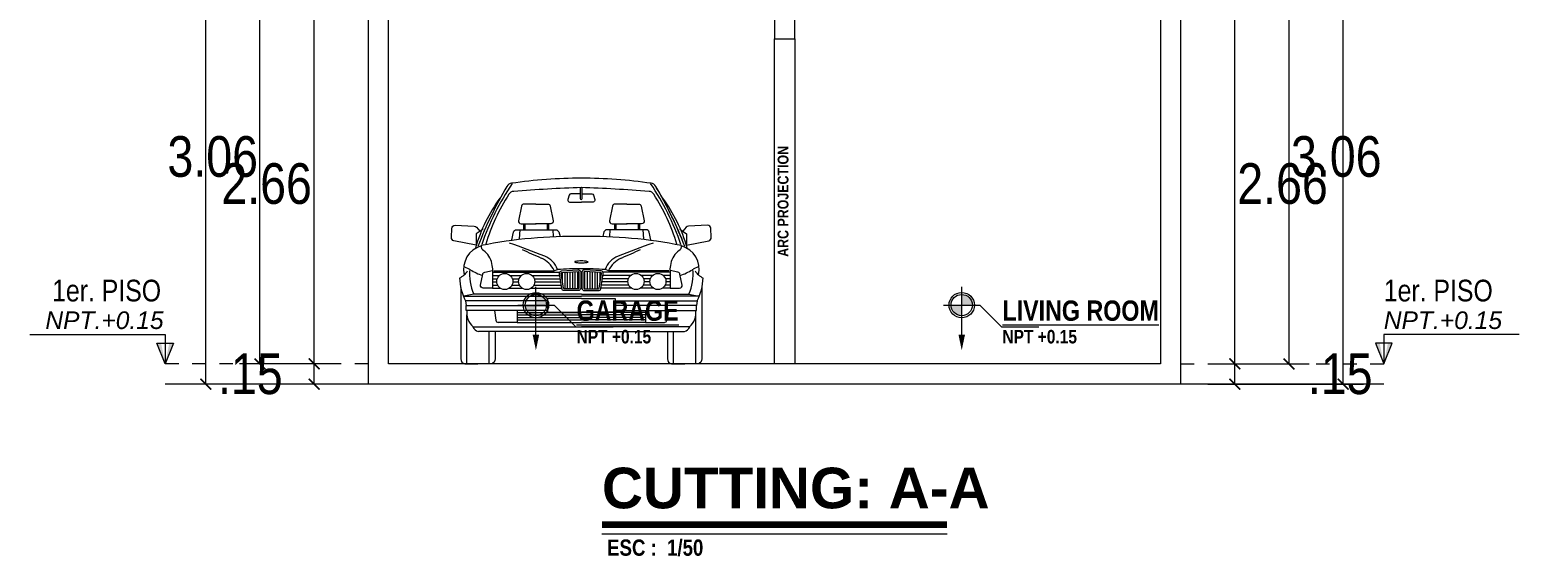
# Model space of a CAD drawing. Header units: millimetres. Extents: x 56 to 215, y 47 to 103.
# Drawn here: x 125.23 to 136.23, y 91.07 to 94.95 of the extents above; entities that cross this region are included whole.
import ezdxf
from ezdxf.enums import TextEntityAlignment as Align

# ---------------------------------------------------------------- set-up
doc = ezdxf.new("R2010")
doc.units = ezdxf.units.MM
doc.linetypes.add('DASHED2', pattern=[0.375, 0.25, -0.125])
for name, color, linetype, lineweight in [('A_Bloques', 56, 'Continuous', 15), ('A_Pared', 147, 'Continuous', 15), ('A_Texto', 43, 'Continuous', 9), ('G_Proyección', 8, 'DASHED2', 15), ('G_Texto', 122, 'Continuous', 20)]:
    doc.layers.add(name, color=color, linetype=linetype, lineweight=lineweight)
doc.layers.add('G_Acotación', color=171, linetype='Continuous')
doc.styles.add('Acotacion', font='ARIALN.TTF')
doc.styles.add('AMBIENTES', font='ARIALNB.TTF', dxfattribs={"height": 0.15})
doc.styles.add('ARIAL', font='ariali.ttf', dxfattribs={"height": 0.12})
doc.styles.add('Arial Marron', font='ARIALN.TTF')
doc.styles.add('Cotas', font='ARIALNB.TTF', dxfattribs={"height": 0.1})
doc.styles.add('Niveles', font='swissck.ttf')
doc.styles.add('Titulo', font='arialbd.ttf', dxfattribs={"height": 0.2})
doc.styles.add('TITULOS', font='ARIALNB.TTF', dxfattribs={"height": 0.3})
doc.dimstyles.new('Lenin_50', dxfattribs={"dimtxt": 0.3, "dimasz": 0.08, "dimexe": 0.15, "dimexo": 0.2, "dimgap": 0.03, "dimtad": 2, "dimtih": 1, "dimtoh": 1, "dimlfac": -1, "dimzin": 4, "dimdsep": 46, "dimtxsty": 'Acotacion', "dimblk": 'ARCHTICK', "dimcen": 0.08, "dimclrd": 256, "dimclre": 256, "dimclrt": 4, "dimazin": 1, "dimtm": 1e-09, "dimtfac": 1, "dimtmove": 2, "dimatfit": 2, "dimfxl": 1, "dimtolj": 1, "dimlwd": 13, "dimlwe": 18, "dimarcsym": 0})

# ---------------------------------------------------------------- blocks, each defined once
blk = doc.blocks.new('BMW735I')
for p, q in [((-0.456, 0.992), (-0.46, 0.921)), ((-0.429, 1.035), (-0.429, 0.992)), ((-0.419, 1.035), (-0.419, 0.992)), ((-0.254, 1.035), (-0.254, 0.992)), ((-0.244, 1.035), (-0.244, 0.992)), ((0.243, 1.035), (0.243, 0.992)), ((0.252, 1.035), (0.252, 0.992)), ((0.418, 1.035), (0.418, 0.992)), ((0.427, 1.035), (0.427, 0.992)), ((0.453, 0.992), (0.457, 0.921)), ((-0.213, 0.99), (-0.209, 0.941)), ((0.21, 0.99), (0.206, 0.941)), ((-0.87, 0.718), (-0.828, 0.7)), ((-0.658, 0.677), (-0.162, 0.677)), ((-0.648, 0.688), (-0.205, 0.688)), ((-0.205, 0.688), (-0.177, 0.697)), ((-0.141, 0.608), (-0.141, 0.675)), ((-0.122, 0.554), (-0.122, 0.675)), ((-0.103, 0.554), (-0.103, 0.675)), ((-0.084, 0.554), (-0.084, 0.678)), ((-0.065, 0.554), (-0.065, 0.679)), ((-0.047, 0.554), (-0.047, 0.681)), ((-0.028, 0.554), (-0.028, 0.682)), ((0.025, 0.554), (0.025, 0.682)), ((0.044, 0.554), (0.044, 0.681)), ((0.063, 0.554), (0.063, 0.679)), ((0.081, 0.554), (0.081, 0.678)), ((0.1, 0.554), (0.1, 0.675)), ((0.119, 0.554), (0.119, 0.675)), ((0.138, 0.608), (0.138, 0.675)), ((0.655, 0.677), (0.159, 0.677)), ((0.202, 0.688), (0.174, 0.697)), ((0.645, 0.688), (0.202, 0.688)), ((0.867, 0.718), (0.825, 0.7)), ((-0.658, 0.653), (-0.606, 0.653)), ((-0.658, 0.629), (-0.623, 0.629)), ((-0.658, 0.606), (-0.626, 0.606)), ((-0.658, 0.582), (-0.62, 0.582)), ((-0.658, 0.559), (-0.6, 0.559)), ((-0.534, 0.559), (-0.438, 0.559)), ((-0.527, 0.653), (-0.444, 0.653)), ((-0.513, 0.582), (-0.458, 0.582)), ((-0.511, 0.629), (-0.461, 0.629)), ((-0.507, 0.606), (-0.464, 0.606)), ((-0.372, 0.559), (-0.147, 0.559)), ((-0.365, 0.653), (-0.161, 0.653)), ((-0.351, 0.582), (-0.151, 0.582)), ((-0.349, 0.629), (-0.16, 0.629)), ((-0.345, 0.606), (-0.155, 0.606)), ((0.369, 0.559), (0.144, 0.559)), ((0.348, 0.582), (0.148, 0.582)), ((0.342, 0.606), (0.152, 0.606)), ((0.346, 0.629), (0.157, 0.629)), ((0.362, 0.653), (0.158, 0.653)), ((0.531, 0.559), (0.435, 0.559)), ((0.524, 0.653), (0.441, 0.653)), ((0.51, 0.582), (0.455, 0.582)), ((0.508, 0.629), (0.458, 0.629)), ((0.504, 0.606), (0.461, 0.606)), ((0.655, 0.559), (0.597, 0.559)), ((0.655, 0.653), (0.603, 0.653)), ((0.655, 0.582), (0.618, 0.582)), ((0.655, 0.629), (0.62, 0.629)), ((0.655, 0.606), (0.623, 0.606)), ((-0.874, 0.501), (-0.001, 0.501)), ((-0.796, 0.514), (-0.87, 0.501)), ((-0.249, 0.465), (-0.857, 0.465)), ((-0.857, 0.465), (-0.852, 0.431)), ((-0.001, 0.514), (-0.796, 0.514)), ((-0.001, 0.483), (-0.251, 0.483)), ((-0.251, 0.483), (-0.251, 0.381)), ((-0.001, 0.514), (0.793, 0.514)), ((0.871, 0.501), (-0.001, 0.501)), ((-0.001, 0.483), (0.248, 0.483)), ((0.246, 0.465), (0.855, 0.465)), ((0.248, 0.483), (0.248, 0.381)), ((0.793, 0.514), (0.867, 0.501)), ((0.855, 0.465), (0.849, 0.431)), ((-0.852, 0.395), (-0.852, 0.431)), ((-0.852, 0.431), (-0.249, 0.431)), ((-0.848, 0.395), (-0.852, 0.395)), ((-0.25, 0.395), (-0.848, 0.395)), ((-0.848, 0), (-0.848, 0.363)), ((-0.644, 0.394), (-0.634, 0.322)), ((-0.476, 0.396), (-0.475, 0.306)), ((-0.475, 0.379), (-0.001, 0.379)), ((-0.475, 0.363), (-0.001, 0.363)), ((-0.475, 0.343), (-0.001, 0.343)), ((-0.251, 0.381), (-0.001, 0.381)), ((0.248, 0.381), (-0.001, 0.381)), ((0.472, 0.379), (-0.001, 0.379)), ((0.472, 0.363), (-0.001, 0.363)), ((0.472, 0.343), (-0.001, 0.343)), ((0.849, 0.431), (0.246, 0.431)), ((0.247, 0.395), (0.845, 0.395)), ((0.473, 0.396), (0.472, 0.306)), ((0.641, 0.394), (0.631, 0.322)), ((0.845, 0.395), (0.849, 0.395)), ((0.845, 0), (0.845, 0.363)), ((0.849, 0.395), (0.849, 0.431)), ((-0.802, 0.273), (-0.001, 0.273)), ((-0.001, 0.239), (-0.762, 0.239)), ((-0.682, 0), (-0.682, 0.239)), ((-0.475, 0.306), (-0.615, 0.306)), ((-0.475, 0.326), (-0.001, 0.326)), ((-0.475, 0.306), (-0.001, 0.306)), ((0.472, 0.326), (-0.001, 0.326)), ((0.472, 0.306), (-0.001, 0.306)), ((0.799, 0.273), (-0.001, 0.273)), ((-0.001, 0.239), (0.759, 0.239)), ((0.472, 0.306), (0.612, 0.306)), ((0.679, 0), (0.679, 0.239))]:
    blk.add_line(p, q)
for points in [[(-0.012, 1.255), (-0.078, 1.255, 0.327015), (-0.091, 1.246), (-0.101, 1.214, 0.507143), (-0.088, 1.195), (-0.001, 1.195)], [(-0.01, 1.3), (-0.01, 1.222, 1), (0.004, 1.222), (0.004, 1.302)], [(0.009, 1.255), (0.075, 1.255, -0.327015), (0.088, 1.246), (0.098, 1.214, -0.507143), (0.085, 1.195), (-0.001, 1.195)], [(-0.337, 1.18), (-0.425, 1.18, 0.356466), (-0.443, 1.165), (-0.465, 1.057, 0.47442), (-0.447, 1.035), (-0.335, 1.035)], [(-0.337, 1.18), (-0.25, 1.18, -0.356466), (-0.231, 1.165), (-0.209, 1.057, -0.47442), (-0.228, 1.035), (-0.34, 1.035)], [(0.334, 1.18), (0.247, 1.18, 0.356466), (0.228, 1.165), (0.206, 1.057, 0.47442), (0.225, 1.035), (0.337, 1.035)], [(0.334, 1.18), (0.422, 1.18, -0.356466), (0.44, 1.165), (0.462, 1.057, -0.47442), (0.444, 1.035), (0.332, 1.035)], [(-0.778, 0.876), (-0.942, 0.909, -0.365564), (-0.961, 0.933), (-0.958, 1.001, -0.419119), (-0.934, 1.024), (-0.793, 1.017, -0.200959), (-0.776, 1.009), (-0.75, 0.979)], [(-0.515, 0.915), (-0.503, 0.972, -0.355166), (-0.48, 0.99), (-0.191, 0.99, -0.332205), (-0.168, 0.974), (-0.159, 0.94)], [(0.512, 0.915), (0.5, 0.972, 0.355166), (0.477, 0.99), (0.188, 0.99, 0.332205), (0.165, 0.974), (0.156, 0.94)], [(0.775, 0.876), (0.939, 0.909, 0.365564), (0.958, 0.933), (0.955, 1.001, 0.419119), (0.931, 1.024), (0.79, 1.017, 0.200959), (0.773, 1.009), (0.747, 0.979)], [(-0.658, 0.689), (-0.658, 0.559), (-0.727, 0.559, -0.471949), (-0.746, 0.581), (-0.73, 0.662, -0.30126), (-0.715, 0.677), (-0.658, 0.689)], [(0.655, 0.689), (0.655, 0.559), (0.724, 0.559, 0.471949), (0.743, 0.581), (0.727, 0.662, 0.30126), (0.712, 0.677), (0.655, 0.689)], [(-0.892, 0.565), (-0.892, 0.036, 0.356036), (-0.863, 0), (-0.765, 0)], [(0.889, 0.565), (0.889, 0.036, -0.356036), (0.86, 0), (0.762, 0)], [(-0.638, 0.239), (-0.638, 0.036, -0.356036), (-0.667, 0), (-0.765, 0)], [(0.635, 0.239), (0.635, 0.036, 0.356036), (0.664, 0), (0.762, 0)]]:
    blk.add_lwpolyline(points, format="xyb")
for points in [[(-0.727, 0.994), (-0.778, 0.959), (-0.778, 0.876)], [(0.725, 0.994), (0.775, 0.959), (0.775, 0.876)]]:
    blk.add_lwpolyline(points)
for points in [[(-0.006, 0.676), (-0.006, 0.56, -0.414214), (-0.025, 0.541), (-0.128, 0.541, -0.361976), (-0.146, 0.556), (-0.163, 0.665, -0.433656), (-0.147, 0.687), (-0.027, 0.695, -0.44851)], [(-0.02, 0.676), (-0.02, 0.56, -0.414214), (-0.025, 0.554), (-0.128, 0.554, -0.361976), (-0.133, 0.559), (-0.15, 0.667, -0.433656), (-0.145, 0.674), (-0.026, 0.682, -0.44851)], [(-0.001, 0.746, 0.014081), (0.019, 0.747, 0.019743), (0.033, 0.748, 0.045584), (0.046, 0.751, 0.323999), (0.048, 0.753, 0.323999), (0.046, 0.754, 0.045584), (0.033, 0.758, 0.019743), (0.019, 0.759, 0.014081), (-0.001, 0.76, 0.014081), (-0.022, 0.759, 0.019743), (-0.036, 0.758, 0.045584), (-0.049, 0.755, 0.323999), (-0.05, 0.753, 0.323999), (-0.049, 0.751, 0.045584), (-0.036, 0.748, 0.019743), (-0.022, 0.747, 0.014081)], [(0.003, 0.676), (0.003, 0.56, 0.414214), (0.022, 0.541), (0.125, 0.541, 0.361976), (0.143, 0.556), (0.16, 0.665, 0.433656), (0.144, 0.687), (0.024, 0.695, 0.44851)], [(0.017, 0.676), (0.017, 0.56, 0.414214), (0.022, 0.554), (0.125, 0.554, 0.361976), (0.13, 0.559), (0.147, 0.667, 0.433656), (0.142, 0.674), (0.023, 0.682, 0.44851)]]:
    blk.add_lwpolyline(points, format="xyb", close=True)
for centre in [(-0.567, 0.608), (-0.405, 0.608), (0.402, 0.608), (0.564, 0.608)]:
    blk.add_circle(centre, 0.0596)
for centre, radius, start, end in [((1.145, 0.226), 1.993, 146.3169, 160.8231), ((-0.51, 1.287), 0.0472, 98.4792, 149.6072), ((0.002, -2.241), 3.612, 90.0558, 98.2609), ((-0.005, -2.241), 3.612, 81.7391, 89.9442), ((-1.148, 0.226), 1.993, 19.1769, 33.6831), ((0.507, 1.287), 0.0472, 30.3928, 81.5208), ((0.377, 0.517), 1.209, 144.1943, 163.6256), ((2.071, -0.229), 3.041, 149.5735, 158.8616), ((0.656, 0.48), 1.421, 147.0603, 163.4744), ((-0.497, 1.227), 0.0472, 95.3752, 147.0603), ((0.403, -10.311), 11.62, 91.9897, 94.4628), ((-0.406, -10.311), 11.62, 85.5372, 88.0103), ((0.494, 1.227), 0.0472, 32.9397, 84.6248), ((-0.659, 0.48), 1.421, 16.5256, 32.9397), ((-2.074, -0.229), 3.041, 21.1384, 30.4265), ((-1.915, -0.158), 2.867, 20.9546, 30.5209), ((-0.38, 0.517), 1.209, 16.3744, 35.8057), ((-0.062, -2.513), 3.454, 88.9931, 101.3335), ((-2.659, -5.22), 6.472, 68.3594, 70.8094), ((0.059, -2.513), 3.454, 78.6665, 91.0069), ((2.656, -5.22), 6.472, 109.1906, 111.6406), ((-0.693, 0.699), 0.178, 105.6117, 193.5348), ((-0.711, 0.866), 0.0309, 163.9799, 248.0871), ((-0.823, 0.706), 0.165, 12.0732, 52.7816), ((-2.399, -3.788), 5.028, 65.2799, 67.0262), ((-0.376, 0.605), 0.193, 25.7271, 65.2799), ((-0.332, 0.645), 0.162, 18.596, 68.3594), ((0.329, 0.645), 0.162, 111.6406, 161.404), ((0.373, 0.605), 0.193, 114.7201, 154.2729), ((2.396, -3.788), 5.028, 112.9738, 114.7201), ((0.82, 0.706), 0.165, 127.2184, 167.9268), ((0.708, 0.866), 0.0309, 291.9129, 16.0201), ((0.69, 0.699), 0.178, 346.4652, 74.3883), ((-0.968, 0.769), 0.151, 296.4544, 326.8712), ((-0.488, 0.656), 0.339, 172.6219, 204.8198), ((-0.641, 0.969), 0.328, 236.6056, 254.0441), ((-0.943, 0.68), 0.288, 1.7886, 12.0732), ((0.026, -2.325), 3.028, 90.5014, 93.8485), ((-0.029, -2.325), 3.028, 86.1515, 89.4986), ((0.94, 0.68), 0.288, 167.9268, 178.2114), ((0.638, 0.969), 0.328, 285.9559, 303.3944), ((0.485, 0.656), 0.339, 335.1802, 7.3781), ((0.965, 0.769), 0.151, 213.1288, 243.5456), ((-0.484, 0.65), 0.417, 182.1927, 206.4007), ((0.481, 0.65), 0.417, 333.5993, 357.8073), ((-0.702, 0.38), 0.146, 173.927, 227.1085), ((0.699, 0.38), 0.146, 312.8915, 6.073), ((-0.751, 0.292), 0.0546, 201.0313, 257.593), ((-0.615, 0.325), 0.0189, 187.738, 270), ((0.612, 0.325), 0.0189, 270, 352.262), ((0.748, 0.292), 0.0546, 282.407, 338.9687)]:
    blk.add_arc(centre, radius, start, end)
blk = doc.blocks.new('BMW_L')
blk.add_blockref('BMW735I', (0, 0))
blk = doc.blocks.new('TITULP')
h = blk.add_hatch(color=1)
h.paths.add_polyline_path([(0, -0.055), (0, -0.134), (0.079, -0.134, 0.414214)])
h.paths.add_polyline_path([(0, -0.134), (-0.079, -0.134, 0.414214), (0, -0.213)])
for p, q in [((0, -0.353), (0, 0)), ((-0.134, -0.134), (0.134, -0.134)), ((0.294, -0.294), (0.57, -0.294))]:
    blk.add_line(p, q)
at = {"lineweight": 18}
blk.add_line((0.134, -0.134), (0.294, -0.294), dxfattribs=at)
for radius in [0.0937, 0.0785]:
    blk.add_circle((0, -0.134), radius)
blk.add_solid([(0.024, -0.353), (0, -0.468), (-0.024, -0.353)])
at = {"style": 'Arial Marron', "width": 1.35}
blk.add_attdef('%%USALA', text='', height=0.14, dxfattribs=at).set_placement((0.305, -0.112), align=Align.TOP_LEFT)
at = {"style": 'Arial Marron', "width": 1.1}
blk.add_attdef('NPT%%P0.00', text='', height=0.1, dxfattribs=at).set_placement((0.603, -0.397), align=Align.MIDDLE_CENTER)
at = {"style": 'Arial Marron'}
blk.add_attdef('PISO', text='', height=0.08, dxfattribs=at).set_placement((0.603, -0.539), align=Align.MIDDLE_CENTER)
blk = doc.blocks.new('_ArchTick')
at = {"color": 0, "linetype": 'ByBlock', "const_width": 0.15}
blk.add_lwpolyline([(-0.5, -0.5), (0.5, 0.5)], dxfattribs=at)
blk = doc.blocks.new('*D213')
at = {"layer": 'Defpoints', "color": 0, "ltscale": 0.5, "transparency": 16777216}
for p in [(127.326, 92.487), (127.726, 92.487), (127.726, 92.337)]:
    blk.add_point(p, dxfattribs=at)
at = {"layer": 'G_Acotación', "lineweight": 18, "ltscale": 0.5, "transparency": 16777216}
for p, q in [((127.526, 92.487), (127.176, 92.487)), ((127.526, 92.337), (127.176, 92.337))]:
    blk.add_line(p, q, dxfattribs=at)
at = {"layer": 'G_Acotación', "lineweight": 13, "ltscale": 0.5, "transparency": 16777216}
blk.add_line((127.326, 92.337), (127.326, 92.487), dxfattribs=at)
at = {"layer": 'G_Acotación', "lineweight": 13, "ltscale": 0.5, "transparency": 16777216, "xscale": 0.08, "yscale": 0.08, "zscale": 0.08}
for p, rotation in [((127.326, 92.487), 90.00000000000371), ((127.326, 92.337), 270.0000000000037)]:
    blk.add_blockref('_ArchTick', p, dxfattribs=dict(at, rotation=rotation))
at = {"layer": 'G_Acotación', "color": 4, "lineweight": 5, "ltscale": 0.5, "transparency": 16777216, "insert": (126.855, 92.412), "char_height": 0.3, "attachment_point": 5, "style": 'Acotacion'}
blk.add_mtext('\\A1;.15', dxfattribs=at)
blk = doc.blocks.new('*D214')
at = {"layer": 'Defpoints', "color": 0, "transparency": 16777216}
for p in [(127.326, 95.147), (127.726, 95.147), (127.726, 92.487)]:
    blk.add_point(p, dxfattribs=at)
at = {"layer": 'G_Acotación', "lineweight": 18, "transparency": 16777216}
for p, q in [((127.526, 95.147), (127.176, 95.147)), ((127.526, 92.487), (127.176, 92.487))]:
    blk.add_line(p, q, dxfattribs=at)
at = {"layer": 'G_Acotación', "lineweight": 13, "transparency": 16777216}
blk.add_line((127.326, 92.487), (127.326, 95.147), dxfattribs=at)
at = {"layer": 'G_Acotación', "lineweight": 13, "transparency": 16777216, "xscale": 0.08, "yscale": 0.08, "zscale": 0.08}
for p, rotation in [((127.326, 95.147), 90.00000000000371), ((127.326, 92.487), 270.0000000000037)]:
    blk.add_blockref('_ArchTick', p, dxfattribs=dict(at, rotation=rotation))
at = {"layer": 'G_Acotación', "color": 4, "lineweight": 5, "transparency": 16777216, "insert": (126.975, 93.817), "char_height": 0.3, "attachment_point": 5, "style": 'Acotacion'}
blk.add_mtext('\\A1;2.66', dxfattribs=at)
blk = doc.blocks.new('*D286')
at = {"layer": 'Defpoints', "color": 0, "transparency": 16777216}
for p in [(126.926, 95.547), (127.726, 95.547), (127.726, 92.487)]:
    blk.add_point(p, dxfattribs=at)
at = {"layer": 'G_Acotación', "lineweight": 18, "transparency": 16777216}
for p, q in [((127.526, 95.547), (126.776, 95.547)), ((127.526, 92.487), (126.776, 92.487))]:
    blk.add_line(p, q, dxfattribs=at)
at = {"layer": 'G_Acotación', "lineweight": 13, "transparency": 16777216}
blk.add_line((126.926, 92.487), (126.926, 95.547), dxfattribs=at)
at = {"layer": 'G_Acotación', "lineweight": 13, "transparency": 16777216, "xscale": 0.08, "yscale": 0.08, "zscale": 0.08}
for p, rotation in [((126.926, 95.547), 90), ((126.926, 92.487), 270)]:
    blk.add_blockref('_ArchTick', p, dxfattribs=dict(at, rotation=rotation))
at = {"layer": 'G_Acotación', "color": 4, "lineweight": 5, "transparency": 16777216, "insert": (126.577, 94.017), "char_height": 0.3, "attachment_point": 5, "style": 'Acotacion'}
blk.add_mtext('\\A1;3.06', dxfattribs=at)
blk = doc.blocks.new('*D221')
at = {"layer": 'Defpoints', "color": 0, "transparency": 16777216}
for p in [(126.526, 100.947), (127.726, 100.947), (127.726, 92.337)]:
    blk.add_point(p, dxfattribs=at)
at = {"layer": 'G_Acotación', "lineweight": 18, "transparency": 16777216}
for p, q in [((127.526, 100.947), (126.376, 100.947)), ((127.526, 92.337), (126.376, 92.337))]:
    blk.add_line(p, q, dxfattribs=at)
at = {"layer": 'G_Acotación', "lineweight": 13, "transparency": 16777216}
blk.add_line((126.526, 92.337), (126.526, 100.947), dxfattribs=at)
at = {"layer": 'G_Acotación', "lineweight": 13, "transparency": 16777216, "xscale": 0.08, "yscale": 0.08, "zscale": 0.08}
for p, rotation in [((126.526, 100.947), 90), ((126.526, 92.337), 270)]:
    blk.add_blockref('_ArchTick', p, dxfattribs=dict(at, rotation=rotation))
at = {"layer": 'G_Acotación', "color": 4, "lineweight": 5, "transparency": 16777216, "insert": (126.2, 96.642), "char_height": 0.3, "attachment_point": 5, "style": 'Acotacion'}
blk.add_mtext('\\A1;8.61', dxfattribs=at)
blk = doc.blocks.new('*D222')
at = {"layer": 'Defpoints', "color": 0, "ltscale": 0.5, "transparency": 16777216}
for p in [(133.726, 92.487), (134.126, 92.487), (133.726, 92.337)]:
    blk.add_point(p, dxfattribs=at)
at = {"layer": 'G_Acotación', "lineweight": 18, "ltscale": 0.5, "transparency": 16777216}
for p, q in [((133.926, 92.487), (134.276, 92.487)), ((133.926, 92.337), (134.276, 92.337))]:
    blk.add_line(p, q, dxfattribs=at)
at = {"layer": 'G_Acotación', "lineweight": 13, "ltscale": 0.5, "transparency": 16777216}
blk.add_line((134.126, 92.337), (134.126, 92.487), dxfattribs=at)
at = {"layer": 'G_Acotación', "lineweight": 13, "ltscale": 0.5, "transparency": 16777216, "xscale": 0.08, "yscale": 0.08, "zscale": 0.08}
for p, rotation in [((134.126, 92.487), 90.00000000000371), ((134.126, 92.337), 270.0000000000037)]:
    blk.add_blockref('_ArchTick', p, dxfattribs=dict(at, rotation=rotation))
at = {"layer": 'G_Acotación', "color": 4, "lineweight": 5, "ltscale": 0.5, "transparency": 16777216, "insert": (134.904, 92.412), "char_height": 0.3, "attachment_point": 5, "style": 'Acotacion'}
blk.add_mtext('\\A1;.15', dxfattribs=at)
blk = doc.blocks.new('*D223')
at = {"layer": 'Defpoints', "color": 0, "transparency": 16777216}
for p in [(133.726, 95.147), (134.126, 95.147), (133.726, 92.487)]:
    blk.add_point(p, dxfattribs=at)
at = {"layer": 'G_Acotación', "lineweight": 18, "transparency": 16777216}
for p, q in [((133.926, 95.147), (134.276, 95.147)), ((133.926, 92.487), (134.276, 92.487))]:
    blk.add_line(p, q, dxfattribs=at)
at = {"layer": 'G_Acotación', "lineweight": 13, "transparency": 16777216}
blk.add_line((134.126, 92.487), (134.126, 95.147), dxfattribs=at)
at = {"layer": 'G_Acotación', "lineweight": 13, "transparency": 16777216, "xscale": 0.08, "yscale": 0.08, "zscale": 0.08}
for p, rotation in [((134.126, 95.147), 90.00000000000371), ((134.126, 92.487), 270.0000000000037)]:
    blk.add_blockref('_ArchTick', p, dxfattribs=dict(at, rotation=rotation))
at = {"layer": 'G_Acotación', "color": 4, "lineweight": 5, "transparency": 16777216, "insert": (134.478, 93.817), "char_height": 0.3, "attachment_point": 5, "style": 'Acotacion'}
blk.add_mtext('\\A1;2.66', dxfattribs=at)
blk = doc.blocks.new('*D290')
at = {"layer": 'Defpoints', "color": 0, "transparency": 16777216}
for p in [(133.726, 95.547), (134.526, 95.547), (133.726, 92.487)]:
    blk.add_point(p, dxfattribs=at)
at = {"layer": 'G_Acotación', "lineweight": 18, "transparency": 16777216}
for p, q in [((133.926, 95.547), (134.676, 95.547)), ((133.926, 92.487), (134.676, 92.487))]:
    blk.add_line(p, q, dxfattribs=at)
at = {"layer": 'G_Acotación', "lineweight": 13, "transparency": 16777216}
blk.add_line((134.526, 92.487), (134.526, 95.547), dxfattribs=at)
at = {"layer": 'G_Acotación', "lineweight": 13, "transparency": 16777216, "xscale": 0.08, "yscale": 0.08, "zscale": 0.08}
for p, rotation in [((134.526, 95.547), 90), ((134.526, 92.487), 270)]:
    blk.add_blockref('_ArchTick', p, dxfattribs=dict(at, rotation=rotation))
at = {"layer": 'G_Acotación', "color": 4, "lineweight": 5, "transparency": 16777216, "insert": (134.875, 94.017), "char_height": 0.3, "attachment_point": 5, "style": 'Acotacion'}
blk.add_mtext('\\A1;3.06', dxfattribs=at)
blk = doc.blocks.new('*D230')
at = {"layer": 'Defpoints', "color": 0, "transparency": 16777216}
for p in [(133.726, 100.947), (134.926, 100.947), (133.726, 92.337)]:
    blk.add_point(p, dxfattribs=at)
at = {"layer": 'G_Acotación', "lineweight": 18, "transparency": 16777216}
for p, q in [((133.926, 100.947), (135.076, 100.947)), ((133.926, 92.337), (135.076, 92.337))]:
    blk.add_line(p, q, dxfattribs=at)
at = {"layer": 'G_Acotación', "lineweight": 13, "transparency": 16777216}
blk.add_line((134.926, 92.337), (134.926, 100.947), dxfattribs=at)
at = {"layer": 'G_Acotación', "lineweight": 13, "transparency": 16777216, "xscale": 0.08, "yscale": 0.08, "zscale": 0.08}
for p, rotation in [((134.926, 100.947), 90), ((134.926, 92.337), 270)]:
    blk.add_blockref('_ArchTick', p, dxfattribs=dict(at, rotation=rotation))
at = {"layer": 'G_Acotación', "color": 4, "lineweight": 5, "transparency": 16777216, "insert": (135.252, 96.642), "char_height": 0.3, "attachment_point": 5, "style": 'Acotacion'}
blk.add_mtext('\\A1;8.61', dxfattribs=at)
blk = doc.blocks.new('Titulo')
at = {"style": 'Titulo', "oblique": 20, "flags": 4}
blk.add_attdef('TITULO', (0.026, 0.189), '', height=0.3, dxfattribs=at)
at = {"oblique": 20, "flags": 4}
blk.add_attdef('ESCALA', (0.26, -0.101), '', height=0.11, dxfattribs=at)

msp = doc.modelspace()

# ---------------------------------------------------------------- linework, layer by layer
at = {"layer": 'A_Pared', "color": 0, "lineweight": 5, "ltscale": 0.5}
msp.add_line((135.226, 92.3375), (126.226, 92.3375), dxfattribs=at)
at = {"layer": 'A_Pared', "lineweight": 5, "ltscale": 0.5}
msp.add_lwpolyline([(133.726, 92.3375), (133.726, 99.4475), (133.576, 99.4475), (133.576, 98.2475), (127.876, 98.2475), (127.876, 99.4475), (127.726, 99.4475), (127.726, 92.3375)], dxfattribs=at)
for points in [[(127.876, 95.1475), (127.976, 95.1475), (127.976, 95.3475), (130.626, 95.3475), (130.626, 95.1475), (130.726, 95.1475), (130.726, 94.8875), (130.876, 94.8875), (130.876, 95.3475), (133.476, 95.3475), (133.476, 95.1475), (133.576, 95.1475), (133.576, 92.4875), (127.876, 92.4875)], [(130.876, 92.4875), (130.726, 92.4875), (130.726, 94.8875), (130.876, 94.8875)]]:
    msp.add_lwpolyline(points, close=True, dxfattribs=at)
at = {"layer": 'G_Proyección', "lineweight": 5, "ltscale": 0.25}
for p, q in [((127.726, 92.4875), (126.226, 92.4875)), ((133.726, 92.4875), (135.226, 92.4875))]:
    msp.add_line(p, q, dxfattribs=at)
at = {"layer": 'G_Texto', "lineweight": 5}
for points in [[(125.226, 92.7044), (126.226, 92.7044), (126.226, 92.4875), (126.1636, 92.6407), (126.2885, 92.6407), (126.226, 92.4875)], [(136.226, 92.7044), (135.226, 92.7044), (135.226, 92.4875), (135.2885, 92.6407), (135.1636, 92.6407), (135.226, 92.4875)], [(129.4517, 91.2309), (132.0004, 91.2309)]]:
    msp.add_lwpolyline(points, dxfattribs=at)
at = {"layer": 'G_Texto', "lineweight": 5, "const_width": 0.05}
msp.add_lwpolyline([(129.4517, 91.2993), (132.0004, 91.2993)], dxfattribs=at)
at = {"layer": 'G_Texto', "lineweight": 5}
for points in [[(126.1636, 92.6407), (126.196, 92.6407), (126.226, 92.4875)], [(126.226, 92.4875), (126.2885, 92.6407), (126.256, 92.6407)], [(135.226, 92.4875), (135.1636, 92.6407), (135.196, 92.6407)], [(135.2885, 92.6407), (135.256, 92.6407), (135.226, 92.4875)]]:
    msp.add_solid(points, dxfattribs=at)

# ---------------------------------------------------------------- block references
at = {"layer": 'A_Bloques', "lineweight": 5}
msp.add_blockref('BMW_L', (129.301, 92.4875), dxfattribs=at)
at = {"layer": 'A_Texto', "lineweight": 5}
ref = msp.add_blockref('TITULP', (128.964, 93.0553), dxfattribs=at)
ref.add_attrib('NPT%%P0.00', 'NPT +0.15', dxfattribs={"layer": '0', "color": 30, "height": 0.1, "style": 'Cotas'}).set_placement((129.5397, 92.6881), align=Align.MIDDLE_CENTER)
ref.add_attrib('%%USALA', '%%UGARAGE', dxfattribs={"layer": '0', "height": 0.15, "style": 'AMBIENTES'}).set_placement((129.2643, 92.9555), align=Align.TOP_LEFT)
ref = msp.add_blockref('TITULP', (132.1089, 93.0553), dxfattribs=at)
ref.add_attrib('NPT%%P0.00', 'NPT +0.15', dxfattribs={"layer": '0', "color": 30, "height": 0.1, "style": 'Cotas'}).set_placement((132.6846, 92.6881), align=Align.MIDDLE_CENTER)
ref.add_attrib('%%USALA', '%%ULIVING ROOM', dxfattribs={"layer": '0', "height": 0.15, "style": 'AMBIENTES'}).set_placement((132.4092, 92.9555), align=Align.TOP_LEFT)
at = {"layer": 'G_Texto', "lineweight": 5}
ref = msp.add_blockref('Titulo', (129.4517, 91.2309), dxfattribs=at)
ref.add_attrib('TITULO', 'CUTTING: A-A', (129.4517, 91.4204), dxfattribs={"layer": '0', "height": 0.3, "style": 'Titulo', "flags": 4})
ref.add_attrib('ESCALA', ' ESC :  1/50', (129.4517, 91.07), dxfattribs={"layer": '0', "height": 0.12, "style": 'Cotas', "flags": 4})

# ---------------------------------------------------------------- texts
at = {"layer": 'A_Texto', "lineweight": 5, "style": 'TITULOS'}
msp.add_text('ARC PROJECTION', height=0.08, rotation=90, dxfattribs=at).set_placement((130.8531, 93.6875), align=Align.BOTTOM_CENTER)
at = {"layer": 'G_Texto', "lineweight": 5, "style": 'Niveles'}
msp.add_text('1er. PISO', height=0.16, rotation=360, dxfattribs=at).set_placement((125.3909, 92.9487))
msp.add_text('1er. PISO', height=0.16, dxfattribs=at).set_placement((135.226, 92.9487))
at = {"layer": 'G_Texto', "lineweight": 5, "style": 'ARIAL'}
msp.add_text('NPT.+0.15', height=0.13, rotation=360, dxfattribs=at).set_placement((125.341, 92.8097), align=Align.MIDDLE_LEFT)
msp.add_text('NPT.+0.15', height=0.13, dxfattribs=at).set_placement((135.226, 92.8097), align=Align.MIDDLE_LEFT)

# ---------------------------------------------------------------- dimensions: what is measured, and where the dimension line sits
at = {"layer": 'G_Acotación', "lineweight": 5}
for base, p1, p2, picture, middle in [((126.526, 100.9475), (127.726, 92.3375), (127.726, 100.9475), '*D221', (126.2002, 96.6425)), ((134.926, 100.9475), (133.726, 92.3375), (133.726, 100.9475), '*D230', (135.2518, 96.6425)), ((126.926, 95.5475), (127.726, 92.4875), (127.726, 95.5475), '*D286', (126.5766, 94.0175)), ((134.526, 95.5475), (133.726, 92.4875), (133.726, 95.5475), '*D290', (134.8755, 94.0175)), ((127.326, 95.1475), (127.726, 92.4875), (127.726, 95.1475), '*D214', (126.9746, 93.8175)), ((134.126, 95.1475), (133.726, 92.4875), (133.726, 95.1475), '*D223', (134.4775, 93.8175))]:
    dim = msp.add_linear_dim(base=base, p1=p1, p2=p2, angle=90, dimstyle='Lenin_50', override={"dimfxl": 0.06}, dxfattribs=at)
    dim.commit()
    dim.dimension.update_dxf_attribs({"geometry": picture, "text_midpoint": middle})
at = {"layer": 'G_Acotación', "lineweight": 5, "ltscale": 0.5}
for base, p1, p2, picture, middle in [((127.326, 92.4875), (127.726, 92.3375), (127.726, 92.4875), '*D213', (126.8547, 92.4125)), ((134.126, 92.4875), (133.726, 92.3375), (133.726, 92.4875), '*D222', (134.9037, 92.4125))]:
    dim = msp.add_linear_dim(base=base, p1=p1, p2=p2, angle=90, dimstyle='Lenin_50', dxfattribs=at)
    dim.commit()
    dim.dimension.update_dxf_attribs({"geometry": picture, "text_midpoint": middle})

doc.saveas('drawing.dxf')
